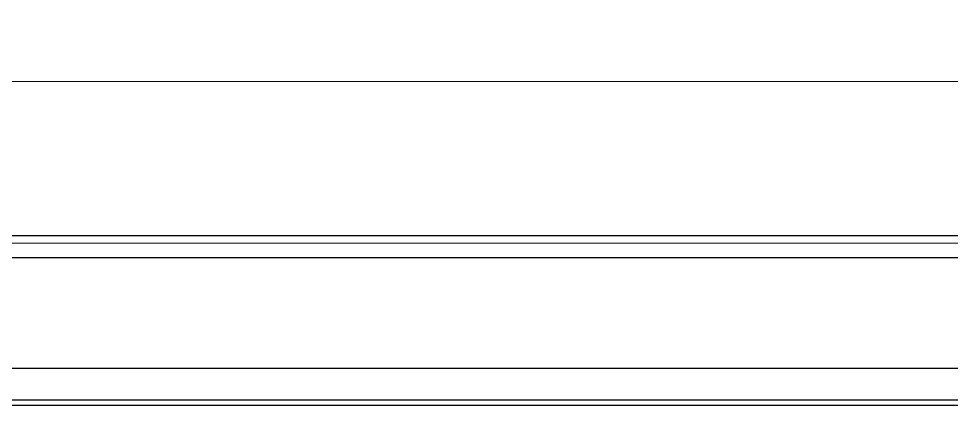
# Model space of a CAD drawing. Extents: x 61367 to 140945, y -1257 to 25588.
# Drawn here: x 70628.9 to 70805.6, y 20430.1 to 20503.4 of the extents above; entities that cross this region are included whole.
import ezdxf

# ---------------------------------------------------------------- set-up
doc = ezdxf.new("R2010")
doc.units = 0
doc.header["$MEASUREMENT"] = 0
doc.layers.get('0').update_dxf_attribs({"linetype": 'CONTINUOUS'})
for name, color, linetype in [('4212-68099_1_0', 7, 'CONTINUOUS'), ('4212-98011_2_3_0', 7, 'CONTINUOUS'), ('4212-Y040801_1_1_0', 7, 'CONTINUOUS')]:
    doc.layers.add(name, color=color, linetype=linetype)
doc.layers.add('THICK', color=7, linetype='CONTINUOUS', lineweight=0)

# ---------------------------------------------------------------- blocks, each defined once
blk = doc.blocks.new('ERGRTHTHRT')
at = {"color": 7, "linetype": 'Continuous'}
for p, q in [((-37112.55, -67481.14), (-37967.55, -67481.04)), ((-37112.55, -67482.54), (-37967.55, -67482.44))]:
    blk.add_line(p, q, dxfattribs=at)
at = {"layer": '4212-68099_1_0', "color": 7, "linetype": 'Continuous'}
blk.add_line((-37957.36, -67513.16), (-37122.76, -67513.16), dxfattribs=at)
at = {"layer": '4212-98011_2_3_0', "color": 7, "linetype": 'Continuous'}
blk.add_line((-37945.55, -67512.09), (-37134.55, -67512.18), dxfattribs=at)
at = {"layer": '4212-Y040801_1_1_0', "color": 7, "linetype": 'Continuous'}
for p, q in [((-37112.55, -67451.9), (-37967.55, -67451.8)), ((-37967.55, -67506.08), (-37112.55, -67506.18))]:
    blk.add_line(p, q, dxfattribs=at)

msp = doc.modelspace()

# ---------------------------------------------------------------- linework, layer by layer
at = {"layer": 'THICK', "lineweight": -3}
msp.add_lwpolyline([(80169.171, 20458.086), (80169.171, 20521.086), (80145.171, 20521.086), (80145.171, 20608.086), (68309.171, 20608.086), (68309.171, 20521.086), (68285.171, 20521.086), (68285.171, 20458.086)], close=True, dxfattribs=at)

# ---------------------------------------------------------------- block references
at = {"lineweight": -3}
msp.add_blockref('ERGRTHTHRT', (108519.232, 87943.251), dxfattribs=at)

doc.saveas('drawing.dxf')
